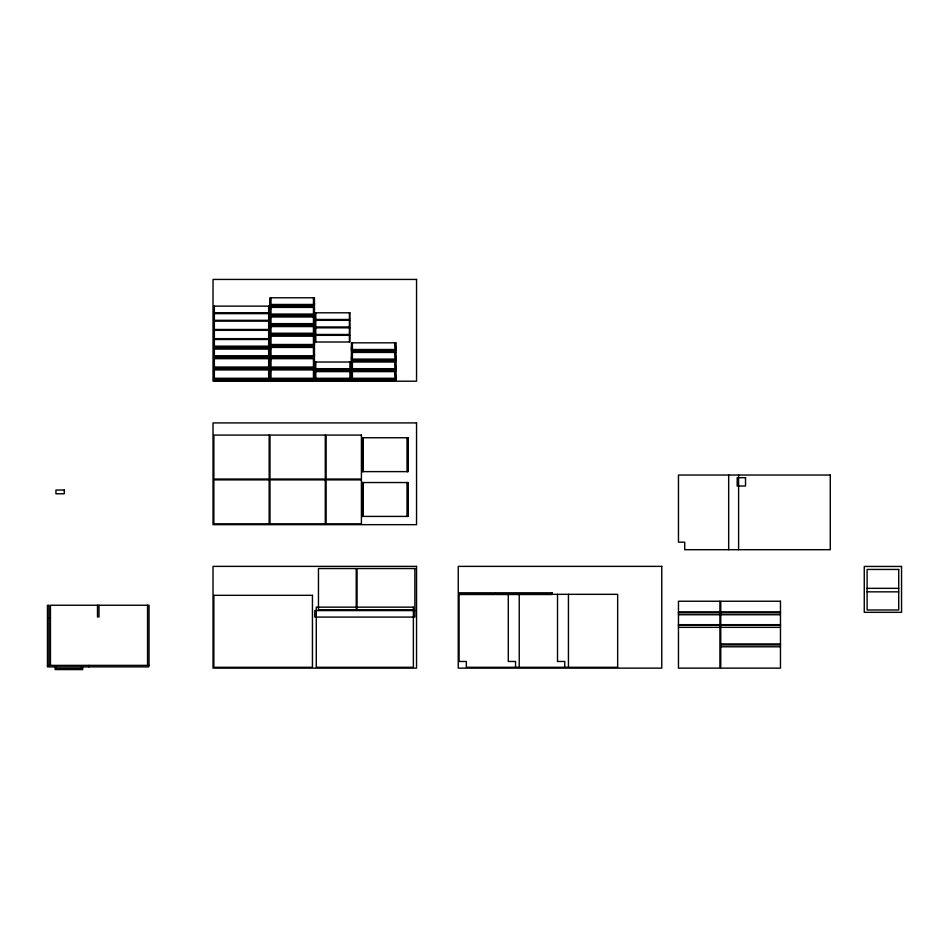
<?xml version="1.0" encoding="UTF-8"?>
<svg xmlns="http://www.w3.org/2000/svg" width="949" height="949" viewBox="0 0 949 949"><rect width="100%" height="100%" fill="white"/><g stroke="black" fill="none" stroke-linecap="round" stroke-linejoin="round"><path stroke-width="1.42" d="M269.99 304.463L270.489 297.784M314.451 304.463L313.953 297.784M269.99 305.459L270.489 306.551M314.451 305.459L313.953 306.551M269.99 314.048L270.489 307.381M314.451 314.048L313.953 307.381M269.99 315.056L270.489 316.136M314.451 315.056L313.953 316.136M269.99 323.645L270.489 316.978M314.451 323.645L313.953 316.978M269.99 324.641L270.489 325.732M314.451 324.641L313.953 325.732M269.99 333.241L270.489 326.563M314.451 333.241L313.953 326.563M269.99 334.238L270.489 335.329M314.451 334.238L313.953 335.329M269.99 344.499L270.489 336.16M314.451 344.499L313.953 336.16M269.99 345.495L270.489 346.587M314.451 345.495L313.953 346.587M351.403 349.505L351.901 342.826M395.863 349.505L395.365 342.826M351.403 350.501L351.901 351.593M395.863 350.501L395.365 351.593M269.99 355.756L270.489 347.417M314.451 355.756L313.953 347.417M269.99 356.765L270.489 357.844M314.451 356.765L313.953 357.844M351.403 359.102L351.901 352.423M395.863 359.102L395.365 352.423M351.403 360.098L351.901 361.178M395.863 360.098L395.365 361.178M269.99 367.026L270.489 358.675M314.451 367.026L313.953 358.675M269.99 368.022L270.489 369.102M314.451 368.022L313.953 369.102M351.403 368.687L351.901 362.02M395.863 368.687L395.365 362.02M351.403 369.695L351.901 370.774M395.863 369.695L395.365 370.774M269.99 378.283L270.489 369.944M314.451 378.283L313.953 369.944M351.403 378.283L351.901 371.605M395.863 378.283L395.365 371.605M269.99 379.28L270.489 380.371M314.451 379.28L313.953 380.371M351.403 379.28L351.901 380.371M395.863 379.28L395.365 380.371M867.101 588.344L898.715 588.344M867.101 591.844L898.715 591.844M459.091 594.323L617.657 594.323L617.657 667.301L466.35 667.301L466.35 661.465L459.091 661.465L459.091 592.817L495.2 592.817L495.2 594.489L459.091 594.489M678.464 612.081L719.911 612.081M720.754 612.081L780.469 612.081M678.464 612.496L719.911 612.496M720.754 612.496L780.469 612.496M678.464 612.663L719.911 612.663M720.754 612.663L780.469 612.663M678.464 614.75L719.911 614.75M720.754 614.75L780.469 614.75M48.957 617.918L50.451 617.918M678.464 624.679L719.911 624.679M720.754 624.679L780.469 624.679M678.464 625.094L719.911 625.094M720.754 625.094L780.469 625.094M678.464 625.261L719.911 625.261M720.754 625.261L780.469 625.261M678.464 627.348L719.911 627.348M720.754 627.348L780.469 627.348M720.754 644.11L780.469 644.11M720.754 644.537L780.469 644.537M720.754 644.703L780.469 644.703M720.754 646.779L780.469 646.779M47.45 665.379L149.04 665.379L149.04 605.248L50.451 605.248L50.451 665.379M738.607 475.034L738.607 549.696M728.678 475.034L728.678 549.696M568.439 594.323L568.439 667.301M564.774 667.301L564.774 661.465L557.514 661.465L557.514 594.323M519.233 594.323L519.233 667.301M515.556 667.301L515.556 661.465L508.296 661.465L508.296 594.323M407.619 437.75L407.619 471.617M407.619 482.543L407.619 516.41M407.121 437.75L407.121 471.617M407.121 482.543L407.121 516.41M394.855 342.826L394.855 349.505L352.399 349.505L352.399 342.826M394.855 351.593L394.855 350.501L352.399 350.501L352.399 351.593M394.855 352.423L394.855 359.102L352.399 359.102L352.399 352.423M394.855 361.178L394.855 360.098L352.399 360.098L352.399 361.178M394.855 362.02L394.855 368.687L352.399 368.687L352.399 362.02M394.855 370.774L394.855 369.695L352.399 369.695L352.399 370.774M394.855 371.605L394.855 378.283L352.399 378.283L352.399 371.605M394.855 380.371L394.855 379.28L352.399 379.28L352.399 380.371M363.253 437.75L363.253 471.617M363.253 482.543L363.253 516.41M362.743 437.75L362.743 471.617M362.743 482.543L362.743 516.41M350.074 362.02L350.074 370.774M350.074 371.605L350.074 380.371M349.398 312.802L349.398 319.481M349.398 320.311L349.398 326.978M349.398 327.82L349.398 334.487M349.398 335.329L349.398 341.996M315.792 312.802L315.792 319.481M315.792 320.311L315.792 326.978M315.792 327.82L315.792 334.487M315.792 335.329L315.792 341.996M315.792 362.02L315.792 370.774M315.792 371.605L315.792 380.371M313.455 297.784L313.455 304.463L270.999 304.463L270.999 297.784M313.455 306.551L313.455 305.459L270.999 305.459L270.999 306.551M313.455 307.381L313.455 314.048L270.999 314.048L270.999 307.381M313.455 316.136L313.455 315.056L270.999 315.056L270.999 316.136M313.455 316.978L313.455 323.645L270.999 323.645L270.999 316.978M313.455 325.732L313.455 324.641L270.999 324.641L270.999 325.732M313.455 326.563L313.455 333.241L270.999 333.241L270.999 326.563M313.455 335.329L313.455 334.238L270.999 334.238L270.999 335.329M313.455 336.16L313.455 344.499L270.999 344.499L270.999 336.16M313.455 346.587L313.455 345.495L270.999 345.495L270.999 346.587M313.455 347.417L313.455 355.756L270.999 355.756L270.999 347.417M313.455 357.844L313.455 356.765L270.999 356.765L270.999 357.844M313.455 358.675L313.455 367.026L270.999 367.026L270.999 358.675M313.455 369.102L313.455 368.022L270.999 368.022L270.999 369.102M313.455 369.944L313.455 378.283L270.999 378.283L270.999 369.944M313.455 380.371L313.455 379.28L270.999 379.28L270.999 380.371M268.662 306.124L268.662 312.802M268.662 313.633L268.662 320.311M268.662 321.142L268.662 329.481M268.662 330.323L268.662 338.663M268.662 339.493L268.662 348.247M268.662 349.09L268.662 357.844M268.662 358.675L268.662 369.102M268.662 369.944L268.662 380.371M214.355 306.124L214.355 312.802M214.355 313.633L214.355 320.311M214.355 321.142L214.355 329.481M214.355 330.323L214.355 338.663M214.355 339.493L214.355 348.247M214.355 349.09L214.355 357.844M214.355 358.675L214.355 369.102M214.355 369.944L214.355 380.371M148.791 665.379L148.791 666.886L47.45 666.886L47.45 605.248L48.957 605.248L48.957 665.379M147.546 605.248L147.546 665.379M99.004 605.248L99.004 616.921L97.498 616.921L97.498 605.248M89.076 665.379L88.909 666.886M82.693 666.898L82.693 669.567L55.161 669.567L55.161 666.898M81.602 666.898L81.602 668.476L56.252 668.476L56.252 666.898M416.552 279.433L213.027 279.433L213.027 381.201L416.552 381.201L416.552 279.433M314.451 297.784L269.99 297.784L269.99 306.551L314.451 306.551L314.451 297.784M269.16 306.124L213.857 306.124L213.857 312.802L269.16 312.802L269.16 306.124M314.451 307.381L269.99 307.381L269.99 316.136L314.451 316.136L314.451 307.381M349.896 312.802L315.282 312.802L315.282 319.481L349.896 319.481L349.896 312.802M269.16 313.633L213.857 313.633L213.857 320.311L269.16 320.311L269.16 313.633M314.451 316.978L269.99 316.978L269.99 325.732L314.451 325.732L314.451 316.978M349.896 320.311L315.282 320.311L315.282 326.978L349.896 326.978L349.896 320.311M269.16 321.142L213.857 321.142L213.857 329.481L269.16 329.481L269.16 321.142M314.451 326.563L269.99 326.563L269.99 335.329L314.451 335.329L314.451 326.563M349.896 327.82L315.282 327.82L315.282 334.487L349.896 334.487L349.896 327.82M269.16 330.323L213.857 330.323L213.857 338.663L269.16 338.663L269.16 330.323M349.896 335.329L315.282 335.329L315.282 341.996L349.896 341.996L349.896 335.329M314.451 336.16L269.99 336.16L269.99 346.587L314.451 346.587L314.451 336.16M269.16 339.493L213.857 339.493L213.857 346.171L269.16 346.171L269.16 339.493M395.863 342.826L351.403 342.826L351.403 351.593L395.863 351.593L395.863 342.826M269.16 347.168L213.857 347.168L213.857 348.247L269.16 348.247L269.16 347.168M314.451 347.417L269.99 347.417L269.99 357.844L314.451 357.844L314.451 347.417M269.16 349.09L213.857 349.09L213.857 355.756L269.16 355.756L269.16 349.09M395.863 352.423L351.403 352.423L351.403 361.178L395.863 361.178L395.863 352.423M269.16 356.765L213.857 356.765L213.857 357.844L269.16 357.844L269.16 356.765M269.16 358.675L213.857 358.675L213.857 367.026L269.16 367.026L269.16 358.675M314.451 358.675L269.99 358.675L269.99 369.102L314.451 369.102L314.451 358.675M350.572 362.02L315.282 362.02L315.282 368.687L350.572 368.687L350.572 362.02M395.863 362.02L351.403 362.02L351.403 370.774L395.863 370.774L395.863 362.02M269.16 368.022L213.857 368.022L213.857 369.102L269.16 369.102L269.16 368.022M350.572 369.695L315.282 369.695L315.282 370.774L350.572 370.774L350.572 369.695M269.16 369.944L213.857 369.944L213.857 378.283L269.16 378.283L269.16 369.944M314.451 369.944L269.99 369.944L269.99 380.371L314.451 380.371L314.451 369.944M350.572 371.605L315.282 371.605L315.282 378.283L350.572 378.283L350.572 371.605M395.863 371.605L351.403 371.605L351.403 380.371L395.863 380.371L395.863 371.605M269.16 379.28L213.857 379.28L213.857 380.371L269.16 380.371L269.16 379.28M350.572 379.28L315.282 379.28L315.282 380.371L350.572 380.371L350.572 379.28M416.552 422.91L213.027 422.91L213.027 524.667L416.552 524.667L416.552 422.91M269.16 435.081L213.857 435.081L213.857 479.043L269.16 479.043L269.16 435.081M325.293 435.081L269.99 435.081L269.99 479.043L325.293 479.043L325.293 435.081M361.415 435.081L326.124 435.081L326.124 479.043L361.415 479.043L361.415 435.081M408.117 437.75L362.245 437.75L362.245 471.617L408.117 471.617L408.117 437.75M830.268 475.034L678.464 475.034L678.464 542.187L684.715 542.187L684.715 549.696L830.268 549.696L830.268 475.034M745.523 477.691L737.183 477.691L737.183 486.03L745.523 486.03L745.523 477.691M269.16 479.874L213.857 479.874L213.857 523.836L269.16 523.836L269.16 479.874M325.293 479.874L269.99 479.874L269.99 523.836L325.293 523.836L325.293 479.874M361.415 479.874L326.124 479.874L326.124 523.836L361.415 523.836L361.415 479.874M408.117 482.543L362.245 482.543L362.245 516.41L408.117 516.41L408.117 482.543M64.295 490.04L55.955 490.04L55.955 493.788L64.295 493.788L64.295 490.04M416.552 566.375L213.027 566.375L213.027 668.132L416.552 668.132L416.552 566.375M661.773 566.375L458.248 566.375L458.248 668.132L661.773 668.132L661.773 566.375M901.55 566.446L864.266 566.446L864.266 612.33L901.55 612.33L901.55 566.446M356.243 568.546L318.461 568.546L318.461 609.744L356.243 609.744L356.243 568.546M414.879 568.546L357.073 568.546L357.073 609.744L414.879 609.744L414.879 568.546M898.715 569.447L867.101 569.447L867.101 609.993L898.715 609.993L898.715 569.447M552.176 592.817L496.042 592.817L496.042 594.489L552.176 594.489L552.176 592.817M312.446 595.32L213.857 595.32L213.857 667.301L312.446 667.301L312.446 595.32M719.911 601.239L678.464 601.239L678.464 668.132L719.911 668.132L719.911 601.239M780.469 601.239L720.754 601.239L720.754 668.132L780.469 668.132L780.469 601.239M413.373 607.158L316.29 607.158L316.29 667.301L413.373 667.301L413.373 607.158M414.879 610.587L314.783 610.587L314.783 617.087L414.879 617.087L414.879 610.587"/></g></svg>
